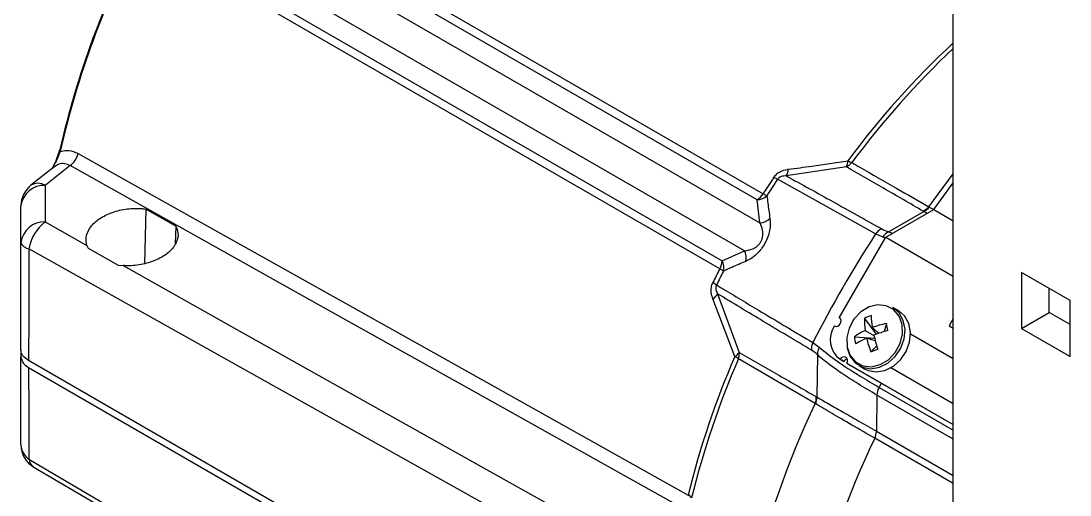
# Model space of a CAD drawing. Extents: x 11 to 120, y 2 to 94.
# Drawn here: x 81.61 to 86.62, y 16.26 to 18.52 of the extents above; entities that cross this region are included whole.
import ezdxf

# ---------------------------------------------------------------- set-up
doc = ezdxf.new("R2010")
doc.units = 0
doc.header["$MEASUREMENT"] = 0
doc.layers.add('OBJECT', color=7, linetype='CONTINUOUS')

msp = doc.modelspace()

# ---------------------------------------------------------------- linework, layer by layer
at = {"layer": 'OBJECT'}
for p, q in [((86.0644, 15.5465), (86.0644, 20.4449)), ((85.1266, 17.669), (82.3566, 19.2681)), ((82.3841, 19.2975), (85.1552, 17.6978)), ((82.2729, 19.2136), (85.1401, 17.5584)), ((85.0659, 17.4248), (82.1959, 19.0816)), ((82.1888, 18.9757), (84.9589, 17.3766)), ((84.9484, 17.3385), (82.1772, 18.9383)), ((81.7648, 17.8249), (81.655, 17.7379)), ((81.8427, 17.8319), (81.7239, 17.7378)), ((85.553, 17.827), (85.2659, 17.7832)), ((85.6929, 17.5054), (85.2245, 17.7668)), ((85.9467, 17.6353), (86.0644, 17.7932)), ((85.9706, 17.6215), (86.0644, 17.7498)), ((85.1401, 17.5584), (85.1266, 17.669)), ((82.204, 17.6245), (82.1982, 17.3625)), ((82.3482, 17.5432), (82.204, 17.6245)), ((85.742, 17.4895), (85.9706, 17.6215)), ((85.7543, 17.5156), (85.9227, 17.6129)), ((85.9467, 17.6353), (85.9496, 17.6336)), ((85.9496, 17.6336), (85.9708, 17.6218)), ((85.9706, 17.6215), (86.0644, 17.5673)), ((81.7239, 17.5627), (81.923, 17.4509)), ((82.3482, 17.5432), (82.345, 17.4586)), ((85.7267, 17.4906), (85.6929, 17.5054)), ((85.5195, 17.1042), (85.742, 17.4895)), ((85.7404, 17.4851), (85.7267, 17.4906)), ((85.742, 17.4895), (86.0644, 17.3034)), ((81.923, 17.4509), (81.9287, 17.437)), ((81.9287, 17.437), (82.0724, 17.3559)), ((84.9589, 17.3766), (85.0659, 17.4248)), ((82.0724, 17.3559), (82.0957, 17.354)), ((86.6223, 17.1865), (86.3903, 17.3204)), ((86.3903, 17.3204), (86.3903, 17.0526)), ((84.9379, 17.2188), (85.0409, 16.9388)), ((86.5233, 17.1294), (86.5233, 17.2437)), ((85.0199, 16.9195), (84.9152, 17.1955)), ((85.8009, 17.1393), (85.7747, 17.1544)), ((86.6223, 16.9187), (86.6223, 17.1865)), ((85.6395, 17.1018), (85.6954, 17.0256)), ((86.0644, 17.1008), (86.0446, 17.0667)), ((86.3903, 17.0526), (86.5233, 17.1294)), ((86.6223, 17.0722), (86.5233, 17.1294)), ((85.7082, 17.03), (85.6774, 17.0579)), ((85.7444, 17.0768), (85.7345, 17.0383)), ((86.0446, 17.0667), (86.0644, 17.0553)), ((86.0627, 17.0563), (86.0644, 17.0592)), ((86.3903, 17.0526), (86.6223, 16.9187)), ((85.5915, 17.0136), (85.688, 17.0067)), ((85.6429, 17.0436), (85.6849, 17.0196)), ((85.6912, 16.9941), (85.6499, 17.0073)), ((85.8598, 17.0273), (86.0644, 16.9092)), ((85.8598, 17.0273), (86.0644, 16.9092)), ((81.6076, 16.9505), (81.6076, 16.9178)), ((85.3927, 16.9862), (85.4232, 16.9634)), ((85.6706, 16.9413), (85.698, 16.9701)), ((85.4037, 16.6949), (85.037, 16.9077)), ((85.4152, 16.928), (85.4112, 16.7259)), ((85.5229, 16.906), (85.5233, 16.9058)), ((85.5229, 16.906), (85.5409, 16.8956)), ((85.5413, 16.8954), (85.5233, 16.9058)), ((84.9562, 14.9875), (81.6442, 16.8995)), ((81.6442, 16.8668), (84.9562, 14.9548)), ((85.5409, 16.8956), (85.5413, 16.8954)), ((85.5551, 16.8874), (86.0644, 16.5934)), ((85.5551, 16.8874), (85.5731, 16.877)), ((85.5731, 16.877), (86.0644, 16.5934)), ((85.6137, 16.8755), (85.6398, 16.8604)), ((86.0644, 16.6933), (85.7663, 16.8654)), ((85.7199, 16.7922), (85.7095, 16.7718)), ((85.7095, 16.7718), (86.0644, 16.567)), ((85.6994, 16.7345), (85.6968, 16.5617)), ((86.0644, 16.5238), (85.6994, 16.7345)), ((85.4065, 16.6933), (85.4037, 16.6949)), ((85.6968, 16.5617), (86.0644, 16.3495)), ((86.0644, 16.3113), (85.6886, 16.5283))]:
    msp.add_line(p, q, dxfattribs=at)
at = {"layer": 'OBJECT', "flags": 128}
for points in [[(81.795, 17.899), (81.7932, 17.9001), (81.7918, 17.9014), (81.7909, 17.9026), (81.7905, 17.9038), (81.7905, 17.9046)], [(81.8803, 17.8898), (81.9683, 17.8405), (82.3202, 17.6434), (83.7281, 16.8551), (84.7968, 16.2569)], [(84.7594, 16.2), (83.9014, 16.68), (82.9852, 17.1926), (81.8427, 17.8319)], [(81.7239, 17.7378), (81.7239, 17.5827), (81.7239, 17.5627)], [(81.6076, 17.4649), (81.6076, 17.62), (81.6076, 17.64)], [(85.9391, 17.6033), (85.9227, 17.6129), (85.9227, 17.6129), (85.9227, 17.6129)], [(81.6076, 16.9505), (81.6076, 17.1131), (81.6076, 17.2848), (81.6076, 17.4649)], [(85.007, 15.5507), (84.8415, 15.6434), (84.1326, 16.0407), (81.6458, 17.4345)], [(82.0957, 17.354), (82.6388, 17.0492), (83.5539, 16.5357), (84.3939, 16.0644)], [(85.5567, 16.9641), (85.5714, 16.9242), (85.5975, 16.8934), (85.6325, 16.8749), (85.6729, 16.8705), (85.7148, 16.8805), (85.7541, 16.904), (85.787, 16.9388), (85.8101, 16.9813), (85.8214, 17.0275), (85.8196, 17.0728), (85.8049, 17.1127), (85.7788, 17.1435), (85.7438, 17.162), (85.7034, 17.1664), (85.6615, 17.1564), (85.6222, 17.1329), (85.5893, 17.0981), (85.5661, 17.0556), (85.5549, 17.0094), (85.5567, 16.9641)], [(85.5576, 16.9585), (85.5718, 16.9187), (85.5969, 16.8875), (85.6307, 16.8676), (85.6701, 16.8608), (85.7116, 16.8677), (85.7516, 16.8877), (85.7865, 16.919), (85.8132, 16.9588), (85.8293, 17.0036), (85.8335, 17.0494), (85.8252, 17.0922), (85.8053, 17.1281), (85.7755, 17.1539), (85.7747, 17.1544)], [(85.497, 17.0653), (85.504, 17.0632), (85.5116, 17.0645), (85.5187, 17.0688), (85.5242, 17.0756), (85.5273, 17.0837), (85.5275, 17.092), (85.5248, 17.0992), (85.5195, 17.1042)], [(85.6398, 16.8604), (85.6568, 16.8525), (85.6962, 16.8457), (85.7378, 16.8526), (85.7778, 16.8726), (85.8127, 16.9039), (85.8394, 16.9437), (85.8555, 16.9885), (85.8596, 17.0343), (85.8514, 17.0771), (85.8314, 17.113), (85.8017, 17.1388), (85.8009, 17.1393)], [(81.6076, 16.4975), (81.6076, 16.6268), (81.6076, 16.7671), (81.6076, 16.9178)], [(85.5551, 16.8874), (85.5582, 16.8956), (85.5584, 16.9039), (85.5557, 16.9111), (85.5504, 16.9161), (85.5435, 16.9181), (85.5359, 16.9169), (85.5288, 16.9125), (85.5233, 16.9058)], [(81.6458, 16.4278), (81.823, 16.3235), (82.5318, 15.9064), (84.8992, 14.5136)], [(81.6692, 16.3898), (82.3097, 16.0132), (84.889, 14.4968)]]:
    msp.add_lwpolyline(points, dxfattribs=at)
at = {"layer": 'OBJECT'}
for centre, radius, start, end in [((85.9359, 16.9708), 4.2468, 152.3536, 167.2604), ((85.9583, 16.9577), 4.2684, 152.3536, 167.2604), ((88.8789, 15.395), 4.1311, 132.946, 143.4491), ((88.9168, 15.3712), 4.1554, 133.3487, 143.4413), ((81.7943, 17.9034), 0.00398, 98.4011, 162.5219), ((81.7843, 17.911), 0.0983, 306.4451, 347.5541), ((85.5053, 17.8545), 0.055, 330.1018, 0.7962), ((85.6114, 17.9388), 0.098, 238.5526, 250.6652), ((85.2191, 17.8148), 0.0564, 325.9151, 359.8843), ((85.5286, 17.887), 0.0647, 292.1259, 321.1062), ((89.0744, 15.2037), 4.6455, 146.3733, 147.5286), ((89.1037, 15.1869), 4.6588, 146.3732, 147.5288), ((85.2964, 17.9273), 0.1758, 239.1782, 245.8835), ((81.7326, 17.64), 0.125, 128.384, 180), ((81.7185, 17.6261), 0.1118, 87.2738, 172.8585), ((81.6893, 17.682), 0.0657, 58.2081, 121.4986), ((85.0807, 17.7432), 0.0872, 301.7199, 328.6156), ((85.125, 17.7397), 0.0707, 271.3066, 313.0721), ((85.2854, 17.9182), 0.256, 239.4337, 244.0316), ((85.8952, 17.6747), 0.0649, 292.1506, 322.5857), ((85.898, 17.6727), 0.0647, 292.4621, 322.8805), ((81.7185, 17.451), 0.1118, 87.2731, 172.8592), ((81.8407, 17.4037), 0.1973, 126.3262, 171.0203), ((85.1377, 17.6294), 0.071, 271.9255, 314.7782), ((90.5598, 14.3446), 5.8032, 146.99867, 152.92301), ((85.7472, 17.4692), 0.0652, 112.3804, 146.3307), ((85.7813, 17.4579), 0.0636, 115.073, 149.0994), ((81.6508, 17.48), 0.0458, 199.3145, 263.8143), ((85.0032, 17.3917), 0.0709, 345.7954, 27.8727), ((84.8711, 17.3803), 0.0878, 331.6029, 357.563), ((84.8969, 17.3428), 0.0706, 347.6405, 28.5748), ((89.0714, 15.2022), 4.6436, 152.6086, 153.522), ((89.1048, 15.1831), 4.6616, 152.6089, 153.5215), ((84.8291, 17.1268), 0.2431, 55.7596, 60.6027), ((84.8265, 17.1144), 0.1811, 54.2968, 60.8041), ((84.8876, 17.2452), 0.0568, 299.1085, 332.3487), ((85.9454, 17.0901), 0.3061, 177.7997, 188.7334), ((85.7431, 16.897), 0.2295, 108.0899, 116.8244), ((86.0964, 17.1277), 0.4248, 181.6862, 189.4561), ((85.5912, 16.9988), 0.1153, 144.8149, 233.6486), ((85.8448, 16.5933), 0.4938, 101.7318, 109.8127), ((84.8515, 16.8866), 0.9129, 9.8558, 12.0227), ((85.7723, 16.7628), 0.3091, 114.754, 125.8023), ((85.8165, 17.0395), 0.2265, 186.5682, 195.3107), ((85.821, 16.6238), 0.42, 114.0385, 122.0618), ((86.1464, 17.1267), 0.5107, 193.5192, 201.2857), ((85.9324, 16.3616), 0.7051, 104.9141, 110.5906), ((86.4125, 17.186), 0.7464, 192.7214, 198.0531), ((85.4512, 16.9571), 0.0653, 153.5745, 186.6067), ((85.4787, 16.9321), 0.0637, 150.6182, 183.7492), ((85.2871, 17.9148), 1.0462, 291.5002, 293.414), ((88.8484, 15.261), 4.1722, 156.5781, 166.1907), ((88.8771, 15.2442), 4.185, 156.5781, 166.1907), ((84.9939, 16.9686), 0.0556, 297.9599, 327.6407), ((84.973, 16.8332), 0.0982, 49.3614, 61.4485), ((84.9765, 16.9311), 0.0649, 338.9031, 6.8657), ((85.5623, 16.8841), 0.0239, 101.7114, 151.749), ((85.7867, 16.7309), 0.0874, 152.0634, 177.6046), ((85.3437, 16.7198), 0.065, 337.4257, 6.8428), ((85.3467, 16.7185), 0.0649, 337.1289, 6.5316), ((89.3858, 14.8143), 4.4038, 154.7208, 178.2852), ((85.6118, 16.5649), 0.0851, 334.5118, 357.8246), ((89.8866, 14.532), 4.6485, 154.5679, 177.026), ((81.7326, 16.4975), 0.125, 180, 239.5417), ((81.6957, 16.5005), 0.0882, 181.9317, 235.5691), ((81.6979, 16.4336), 0.0523, 186.3737, 236.7719), ((84.7744, 16.2138), 0.0486, 37.1605, 62.5644)]:
    msp.add_arc(centre, radius, start, end, dxfattribs=at)
for start_param, end_param in [(2.152366, 2.340269), (2.352788, 2.540692)]:
    msp.add_ellipse((81.7326, 19.4405), major_axis=(0.0619, 3.6533), ratio=0.017273, start_param=start_param, end_param=end_param, dxfattribs=at)
for points, knots in [([(81.7904, 17.9046), (81.7903, 17.9039), (81.7883, 17.8927), (81.7795, 17.8678), (81.7671, 17.8391), (81.7577, 17.8222), (81.7548, 17.817)], [0, 0, 0, 0, 0.025862, 0.400481, 0.817155, 1, 1, 1, 1]), ([(81.795, 17.899), (81.8047, 17.9015), (81.8285, 17.9076), (81.8584, 17.9011), (81.8765, 17.8917), (81.8803, 17.8898)], [0, 0, 0, 0, 0.355604, 0.866053, 1, 1, 1, 1]), ([(81.795, 17.899), (81.7889, 17.884), (81.7781, 17.8572), (81.7629, 17.83), (81.7562, 17.8181)], [0, 0, 0, 0, 0.5601, 1, 1, 1, 1]), ([(85.2756, 17.8147), (85.3129, 17.8197), (85.407, 17.8322), (85.5026, 17.8466), (85.5603, 17.8552)], [0, 0, 0, 0, 0.396331, 1, 1, 1, 1]), ([(81.8427, 17.8319), (81.834, 17.8358), (81.8166, 17.8437), (81.7886, 17.8405), (81.7727, 17.8299), (81.7649, 17.8247)], [0, 0, 0, 0, 0.337329, 0.674381, 1, 1, 1, 1]), ([(85.2063, 17.7763), (85.2108, 17.782), (85.2198, 17.7933), (85.2421, 17.8069), (85.2613, 17.8126), (85.2738, 17.8144), (85.2756, 17.8147)], [0, 0, 0, 0, 0.254854, 0.508629, 0.928591, 1, 1, 1, 1]), ([(85.9197, 17.6146), (85.8567, 17.6511), (85.7342, 17.722), (85.6122, 17.7927), (85.553, 17.827)], [0, 0, 0, 0, 0.514049, 1, 1, 1, 1]), ([(85.579, 17.8464), (85.5917, 17.839), (85.6633, 17.798), (85.7859, 17.7277), (85.8959, 17.6645), (85.9467, 17.6353)], [0, 0, 0, 0, 0.104198, 0.585846, 1, 1, 1, 1]), ([(85.2659, 17.7832), (85.2578, 17.7829), (85.2476, 17.7826), (85.2344, 17.7765), (85.2283, 17.7721), (85.2256, 17.7683), (85.2245, 17.7668)], [0, 0, 0, 0, 0.580896, 0.740074, 0.900891, 1, 1, 1, 1]), ([(85.2659, 17.7832), (85.34, 17.7422), (85.4923, 17.6581), (85.6443, 17.5731), (85.7223, 17.5295)], [0, 0, 0, 0, 0.486656, 1, 1, 1, 1]), ([(85.1733, 17.688), (85.1762, 17.6645), (85.1806, 17.6281), (85.1859, 17.5917), (85.1878, 17.579)], [0, 0, 0, 0, 0.648493, 1, 1, 1, 1]), ([(81.923, 17.4509), (81.9206, 17.4632), (81.9152, 17.4906), (81.9334, 17.5343), (81.9742, 17.5757), (82.0342, 17.6076), (82.1058, 17.6261), (82.1646, 17.6289), (82.1962, 17.6253), (82.204, 17.6245)], [0, 0, 0, 0, 0.132307, 0.294526, 0.457212, 0.620426, 0.783854, 0.947086, 1, 1, 1, 1]), ([(85.9227, 17.6129), (85.9227, 17.6129), (85.9216, 17.6134), (85.9206, 17.614), (85.9197, 17.6146)], [0, 0, 0, 0, 0.000279, 1, 1, 1, 1]), ([(85.0659, 17.4248), (85.0788, 17.4265), (85.0961, 17.4286), (85.1196, 17.4409), (85.1325, 17.4511), (85.1426, 17.4639), (85.1495, 17.4776), (85.1541, 17.4951), (85.1543, 17.5214), (85.1479, 17.5423), (85.1416, 17.5554), (85.1401, 17.5584)], [0, 0, 0, 0, 0.248555, 0.333335, 0.418737, 0.477068, 0.535602, 0.604493, 0.713168, 0.934337, 1, 1, 1, 1]), ([(85.1878, 17.579), (85.189, 17.5613), (85.1907, 17.5362), (85.1791, 17.4925), (85.1654, 17.4615), (85.1463, 17.4322), (85.1215, 17.4047), (85.0957, 17.3854), (85.0789, 17.3775), (85.0719, 17.3743)], [0, 0, 0, 0, 0.269459, 0.38121, 0.493906, 0.593567, 0.708386, 0.879636, 1, 1, 1, 1]), ([(82.3482, 17.5432), (82.3523, 17.5326), (82.3621, 17.5074), (82.3537, 17.4646), (82.3217, 17.4207), (82.2685, 17.3845), (82.2007, 17.3603), (82.1402, 17.3523), (82.1057, 17.3536), (82.0957, 17.354)], [0, 0, 0, 0, 0.117568, 0.279861, 0.442586, 0.605907, 0.769589, 0.933238, 1, 1, 1, 1]), ([(85.7223, 17.5295), (85.7326, 17.5245), (85.7428, 17.5195), (85.7543, 17.5156), (85.7543, 17.5156)], [0, 0, 0, 0, 0.99997, 1, 1, 1, 1]), ([(85.7543, 17.5156), (85.7543, 17.5156), (85.7605, 17.5132), (85.7673, 17.5106), (85.774, 17.508)], [0, 0, 0, 0, 0.000067, 1, 1, 1, 1]), ([(85.0719, 17.3743), (85.0497, 17.3648), (85.0141, 17.3497), (84.979, 17.3337), (84.9658, 17.3277)], [0, 0, 0, 0, 0.624895, 1, 1, 1, 1]), ([(84.9152, 17.1955), (84.9121, 17.205), (84.9065, 17.2221), (84.9061, 17.2496), (84.912, 17.2651), (84.9148, 17.2726)], [0, 0, 0, 0, 0.395776, 0.712488, 1, 1, 1, 1]), ([(84.9322, 17.2615), (84.9313, 17.2595), (84.9295, 17.2554), (84.9286, 17.2472), (84.9302, 17.2338), (84.9347, 17.225), (84.9379, 17.2188)], [0, 0, 0, 0, 0.128042, 0.255392, 0.479322, 1, 1, 1, 1]), ([(84.9322, 17.2615), (84.945, 17.2538), (85.0169, 17.2107), (85.1701, 17.1185), (85.311, 17.0347), (85.3927, 16.9862)], [0, 0, 0, 0, 0.083466, 0.469044, 1, 1, 1, 1]), ([(85.3863, 16.9496), (85.3094, 16.9954), (85.1597, 17.0848), (85.0105, 17.1749), (84.9379, 17.2188)], [0, 0, 0, 0, 0.513008, 1, 1, 1, 1]), ([(81.6442, 16.8995), (81.6339, 16.9069), (81.6149, 16.9207), (81.6079, 16.9398), (81.6076, 16.9492), (81.6076, 16.9505)], [0, 0, 0, 0, 0.499401, 0.929163, 1, 1, 1, 1]), ([(85.4232, 16.9634), (85.4495, 16.9421), (85.5029, 16.8989), (85.6037, 16.834), (85.6789, 16.7898), (85.7095, 16.7718)], [0, 0, 0, 0, 0.365392, 0.741453, 1, 1, 1, 1]), ([(81.6076, 16.9178), (81.6094, 16.9084), (81.6129, 16.8908), (81.6313, 16.8745), (81.6426, 16.8678), (81.6442, 16.8668)], [0, 0, 0, 0, 0.499397, 0.929176, 1, 1, 1, 1]), ([(85.0409, 16.9388), (85.1003, 16.9047), (85.2225, 16.8344), (85.3452, 16.7638), (85.4083, 16.7276)], [0, 0, 0, 0, 0.486388, 1, 1, 1, 1]), ([(85.4152, 16.928), (85.4152, 16.928), (85.4057, 16.9362), (85.396, 16.9429), (85.3863, 16.9496)], [0, 0, 0, 0, 0.000029, 1, 1, 1, 1]), ([(85.6994, 16.7345), (85.6994, 16.7345), (85.668, 16.7526), (85.6081, 16.7884), (85.5304, 16.8383), (85.4656, 16.8853), (85.4302, 16.9127), (85.4152, 16.928), (85.4152, 16.928)], [0, 0, 0, 0, 0.0000046, 0.2588995, 0.5177956, 0.7589014, 0.9999956, 1, 1, 1, 1]), ([(85.4083, 16.7276), (85.4092, 16.727), (85.4102, 16.7264), (85.4112, 16.7259), (85.4112, 16.7259)], [0, 0, 0, 0, 0.999705, 1, 1, 1, 1]), ([(85.4112, 16.7259), (85.4112, 16.7259), (85.4265, 16.717), (85.4639, 16.6959), (85.5307, 16.6574), (85.6087, 16.6125), (85.6665, 16.5792), (85.6968, 16.5617), (85.6968, 16.5617)], [0, 0, 0, 0, 0.000005, 0.254675, 0.509348, 0.754672, 0.999996, 1, 1, 1, 1]), ([(85.6886, 16.5283), (85.6512, 16.5499), (85.5753, 16.5938), (85.4783, 16.6505), (85.431, 16.6787), (85.4065, 16.6933)], [0, 0, 0, 0, 0.319105, 0.647495, 1, 1, 1, 1])]:
    msp.add_open_spline(points, degree=3, knots=knots, dxfattribs=at)

doc.saveas('drawing.dxf')
